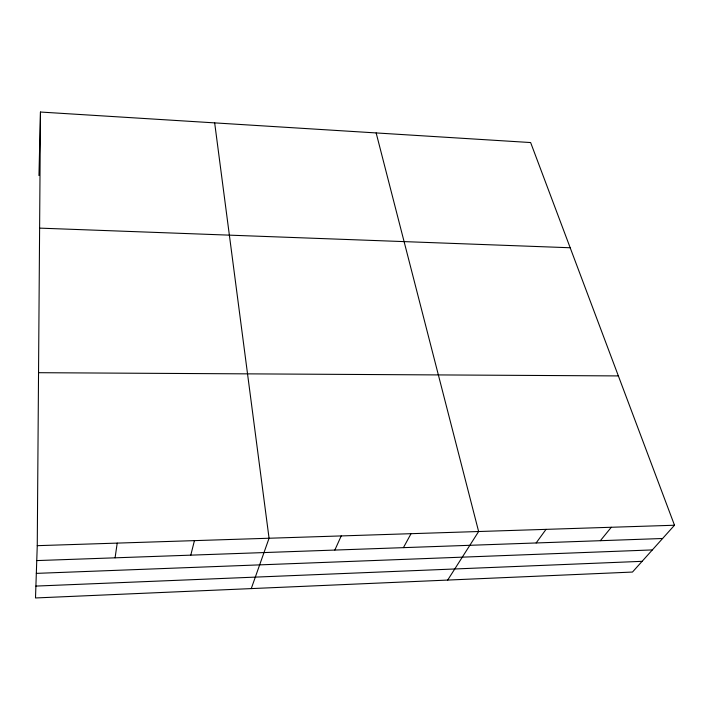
<?xml version="1.0" encoding="UTF-8"?>
<svg xmlns="http://www.w3.org/2000/svg" width="710" height="710" viewBox="0 0 710 710"><rect width="100%" height="100%" fill="white"/><g stroke="black" fill="none" stroke-linecap="round" stroke-linejoin="round"><path stroke-width="1.06" d="M37.257 545.67L40.47 112.038L530.636 142.55L674.5 525.24L632.477 572.056L35.5 597.962L37.257 545.67L674.5 525.24M38.961 175.548L40.47 112.038M115.082 557.82L117.212 543.106M190.786 555.149L194.434 540.629M251.26 588.599L269.063 538.242L214.668 122.883M334.836 550.064L341.226 535.926M403.413 547.65L411.046 533.689M447.69 580.07L478.629 531.524L376.149 132.93M536.139 542.964L546.034 529.358M600.358 540.692L611.292 527.273M35.899 586.078L642.106 561.326M36.325 573.378L652.339 549.922M36.76 560.589L662.599 538.5M38.544 372.697L618.366 375.918M39.609 228.123L570.183 247.755"/></g></svg>
